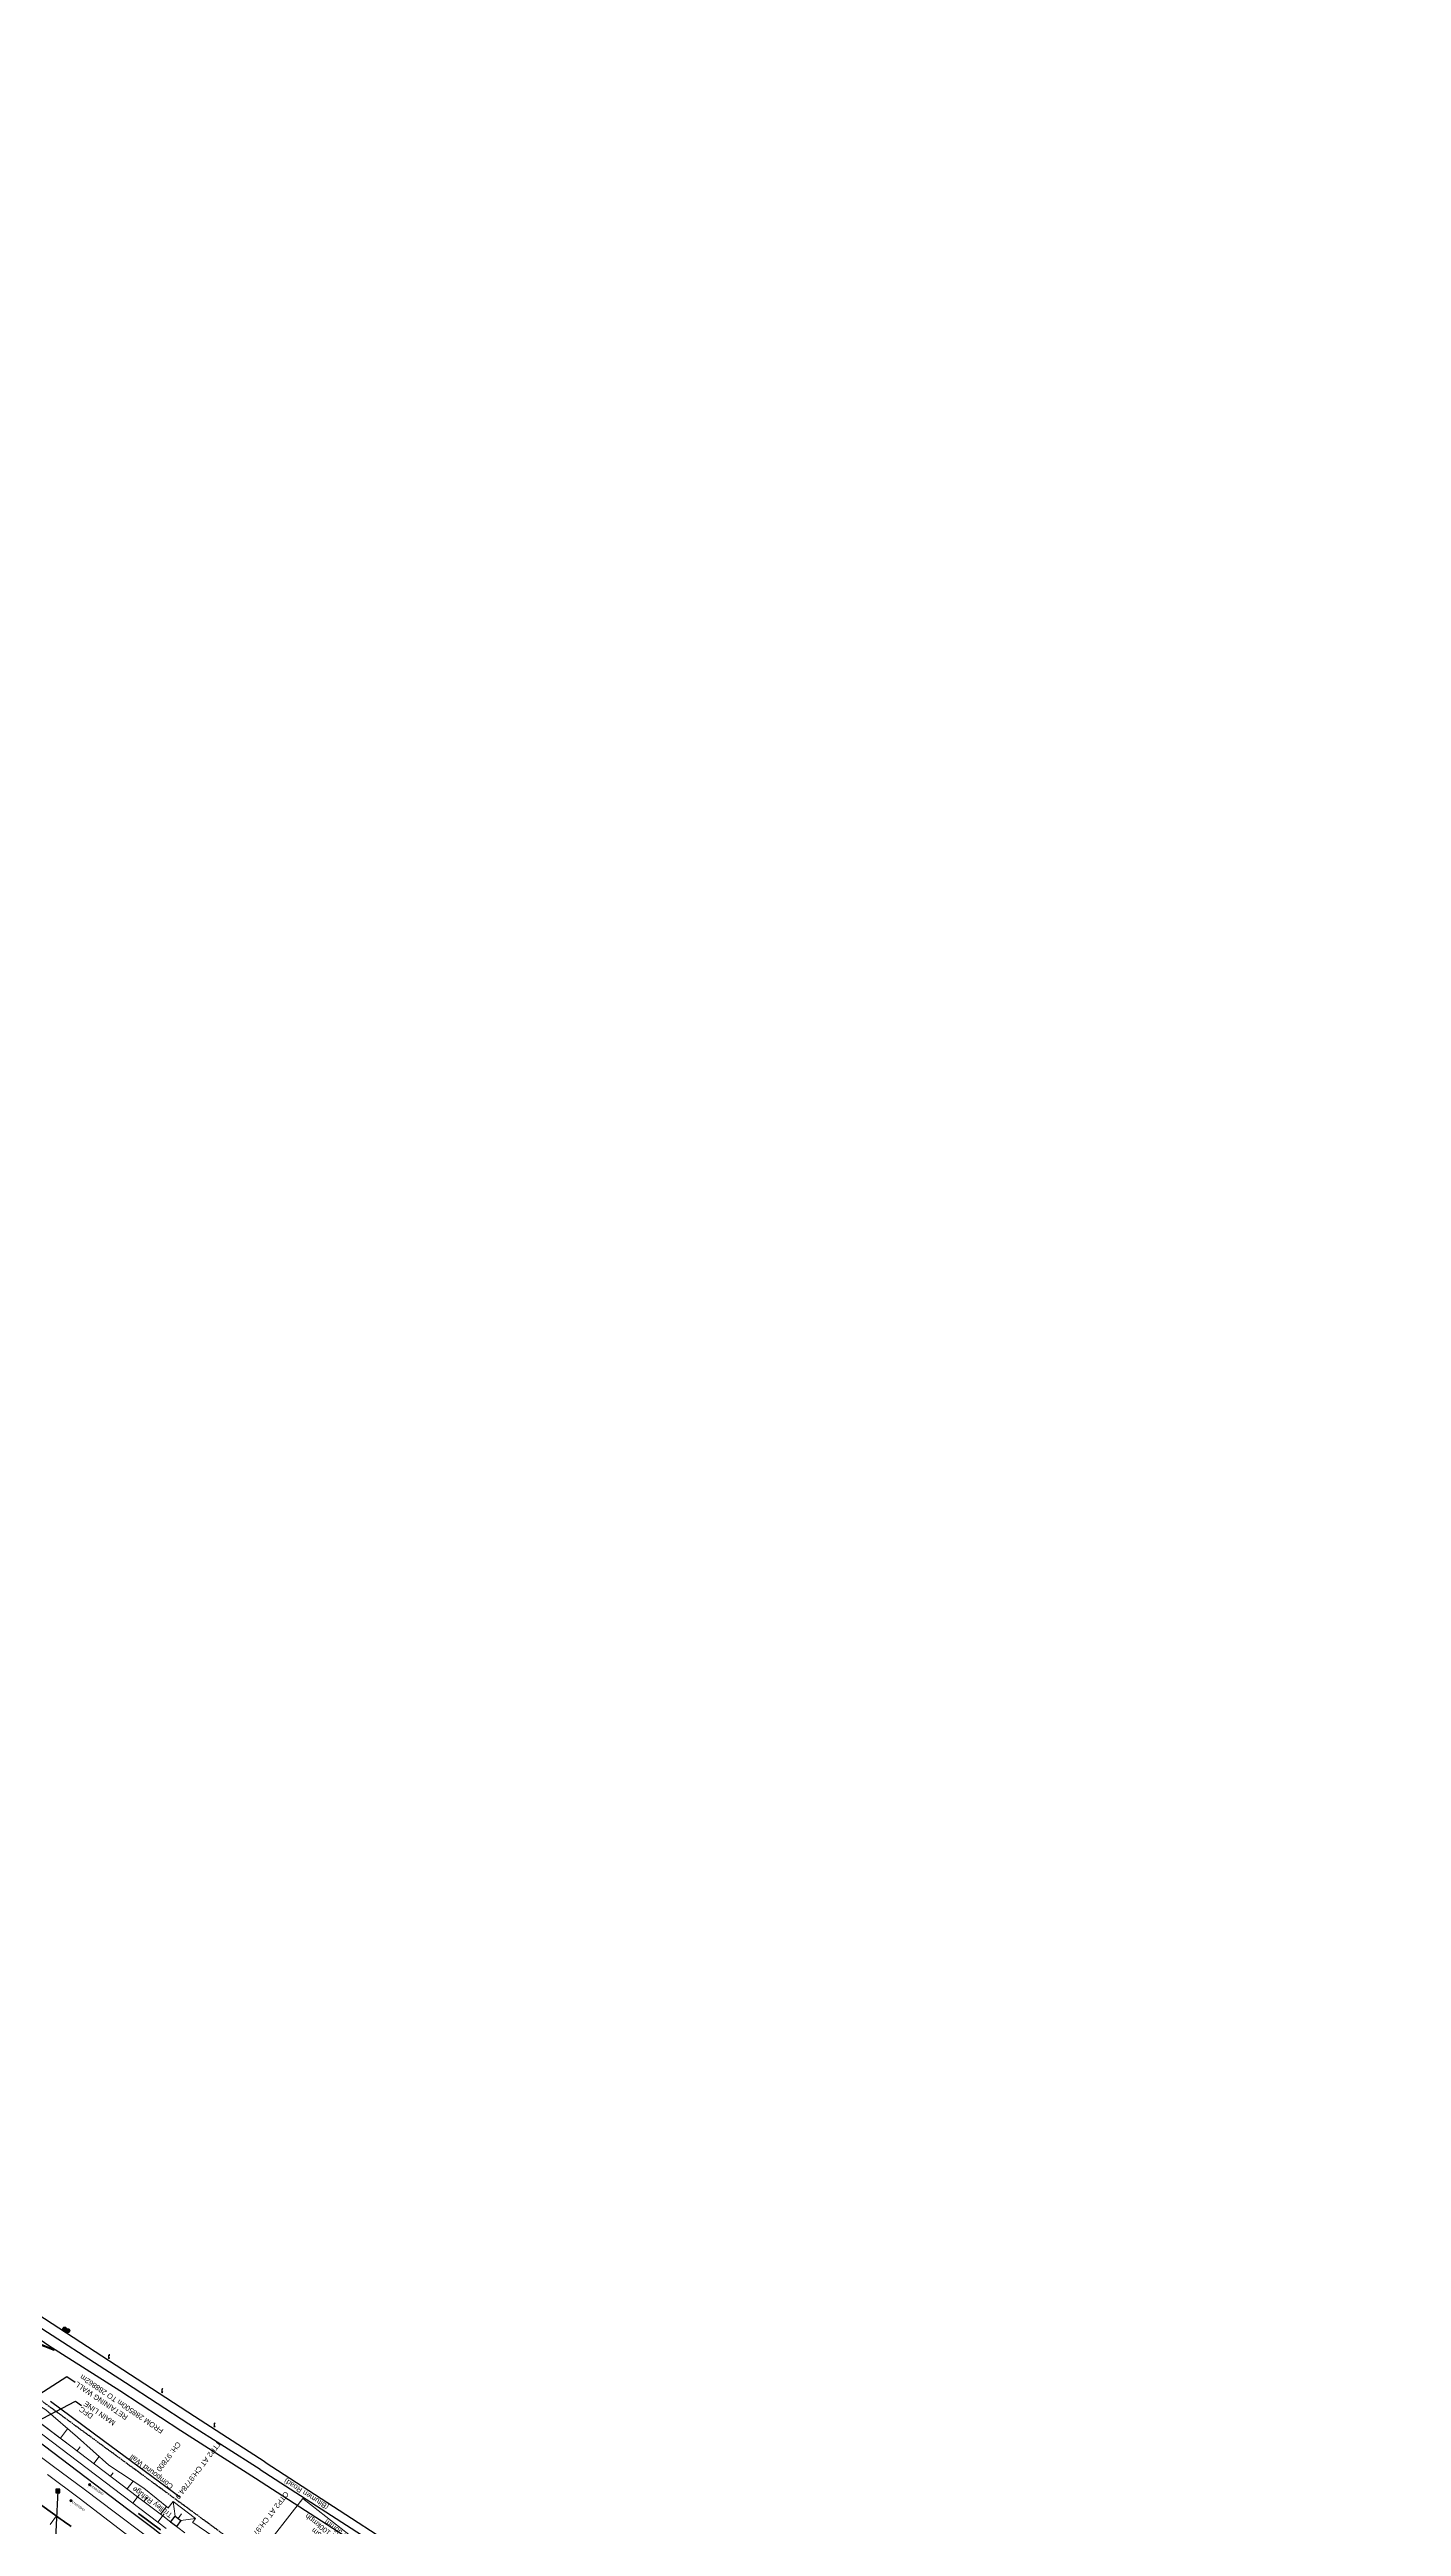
# Model space of a CAD drawing. Header units: metres. Extents: x 644418 to 1306172, y 3366650 to 6747308.
# Drawn here: x 653838 to 654484, y 3373088 to 3374270 of the extents above; entities that cross this region are included whole.
import ezdxf
from ezdxf.enums import TextEntityAlignment as Align

# ---------------------------------------------------------------- set-up
doc = ezdxf.new("R2010")
doc.units = ezdxf.units.M
doc.header["$MEASUREMENT"] = 0
doc.linetypes.add('CENTER', pattern=[2, 1.25, -0.25, 0.25, -0.25])
doc.linetypes.add('PHANTOM', pattern=[2.5, 1.25, -0.25, 0.25, -0.25, 0.25, -0.25])
doc.layers.get('Defpoints').update_dxf_attribs({"lineweight": 0})
for name, color, linetype in [('Bench_Mark', 7, 'Continuous'), ('C-ROAD-CNTR-N', 92, 'Continuous'), ('COMPOUND_WALL', 251, 'Continuous'), ('DFCC Boundary', 6, 'CENTER'), ('Dimension', 10, 'Continuous'), ('FOOTPATH', 251, 'Continuous'), ('LAMP_POST', 7, 'Continuous'), ('Manhole', 251, 'Continuous'), ('PROPOSED DFCC FORMATION LINE', 187, 'Continuous'), ('STYLEREMARK', 251, 'Continuous'), ('SUB_ROAD_CENTRE', 34, 'Continuous'), ('SUB_ROAD_EDGE', 34, 'Continuous'), ('TOPO_TEXT', 251, 'Continuous'), ('Trolley Refuse', 10, 'Continuous')]:
    doc.layers.add(name, color=color, linetype=linetype)
for name, color, linetype, lineweight in [('Cardinal_Leader', 10, 'Continuous', 0), ('Existing IR Track', 143, 'Continuous', 0), ('OHE MAST', 8, 'Continuous', 0), ('OHE MAST TEXT', 8, 'Continuous', 0), ('Prop TPTC Connecting line', 10, 'Continuous', 0), ('Proposed Chainage', 10, 'Continuous', 0), ('Proposed Curve_Details', 10, 'Continuous', 0), ('PROPOSED DFC TRACK', 1, 'Continuous', 0), ('PROPOSED DFCC TOE LINE', 239, 'Continuous', 0), ('PROPOSED DFCC TOE SLOPES', 239, 'Continuous', 0), ('PROPOSED DFCC TRACK', 1, 'Continuous', 0), ('PROPOSED RETAINING WALL', 154, 'Continuous', 30), ('Proposed TPTC Chainages', 1, 'Continuous', 0)]:
    doc.layers.add(name, color=color, linetype=linetype, lineweight=lineweight)
doc.styles.add('ROMANS', font='romans.shx')
doc.styles.get("Standard").update_dxf_attribs({"font": 'arial.ttf'})
doc.styles.add('Style-Arial', font='arial.ttf')
doc.dimstyles.new('DIM', dxfattribs={"dimtxt": 2.5, "dimasz": 2.5, "dimexe": 0.18, "dimexo": 0.0625, "dimgap": 0.09, "dimtad": 0, "dimtih": 1, "dimtoh": 1, "dimdec": 3, "dimzin": 0, "dimdsep": 46, "dimtxsty": 'Standard', "dimcen": 0.09, "dimadec": 0, "dimazin": 0, "dimtfac": 1, "dimtdec": 3, "dimtofl": 0, "dimtmove": 0, "dimatfit": 3, "dimfxl": 1, "dimtolj": 1, "dimtzin": 0, "dimarcsym": 0})
doc.dimstyles.new('ISO-25', dxfattribs={"dimtxt": 2.5, "dimasz": 2.5, "dimexe": 1.25, "dimexo": 0.625, "dimtad": 1, "dimtxsty": 'Standard', "dimcen": 2.5, "dimadec": 0, "dimazin": 0, "dimtfac": 1, "dimtmove": 0, "dimatfit": 3, "dimfxl": 1, "dimarcsym": 0})

# ---------------------------------------------------------------- blocks, each defined once
blk = doc.blocks.new('LP')
for points in [[(0, 0), (0, 1.5)], [(0.3, 1.3), (0.4, 1.3)]]:
    blk.add_lwpolyline(points)
for centre, radius, start, end in [((0.1, 1), 0.519, 57.6425, 97.3165), ((0.3, 1.3), 0.094, 11.7012, 168.0476)]:
    blk.add_arc(centre, radius, start, end)
at = {"extrusion": (0, 0, -1)}
blk.add_ellipse((0, 0), major_axis=(0.308, 0), ratio=0.400495, dxfattribs=at)
blk.add_ellipse((0.3, 1.4), major_axis=(0.0017, 0.0438), ratio=0.461056, start_param=1.74022, end_param=4.575836)
blk = doc.blocks.new('MHC')
at = {"layer": 'Manhole'}
for radius in [0.977, 0.688]:
    blk.add_circle((0, 0), radius, dxfattribs=at)
at = {"layer": 'Manhole', "linetype": 'PHANTOM', "style": 'ROMANS', "width": 0.9}
blk.add_text('MH', height=0.55, dxfattribs=at).set_placement((0, -0.3), align=Align.CENTER)
blk = doc.blocks.new('BM')
blk.add_hatch(color=256).paths.add_polyline_path([(-0.9, 0.9), (-0.9, -0.9), (0.9, -0.9), (0.9, 0.9)])
for p, q in [((0.9, 0.9), (-0.9, 0.9)), ((-0.9, 0.9), (-0.9, -0.9)), ((0.9, -0.9), (0.9, 0.9)), ((-0.9, -0.9), (0.9, -0.9))]:
    blk.add_line(p, q)
blk = doc.blocks.new('OHE MAST')
h = blk.add_hatch(color=256)
edge = h.paths.add_edge_path()
edge.add_arc((0, 0), 0.514, 0, 360)
at = {"const_width": 0.01, "flags": 128}
for points in [[(1.5, 3.5), (1.5, 2), (-1.5, 2), (-1.5, 3.5)], [(0, 2), (0, 0)]]:
    blk.add_lwpolyline(points, dxfattribs=at)
blk.add_circle((0, 0), 0.514)
blk = doc.blocks.new('*D1964')
at = {"layer": 'Defpoints', "color": 0, "transparency": 16777216}
for p in [(653096.7, 3373669.9), (653096.7, 3373669.9), (653078.8, 3373645.7)]:
    blk.add_point(p, dxfattribs=at)
at = {"layer": 'Dimension', "color": 0, "lineweight": -2, "transparency": 16777216}
for p, q in [((653080.3, 3373647.8), (653095.2, 3373667.9)), ((653096.7, 3373669.9), (653096.8, 3373669.8)), ((653078.9, 3373645.7), (653079, 3373645.6))]:
    blk.add_line(p, q, dxfattribs=at)
at = {"layer": 'Dimension', "color": 0, "transparency": 16777216}
for points in [[(653094.9, 3373668.2), (653095.5, 3373667.7), (653096.7, 3373669.9)], [(653080, 3373648), (653080.6, 3373647.5), (653078.8, 3373645.7)]]:
    blk.add_solid(points, dxfattribs=at)
at = {"layer": 'Dimension', "color": 0, "lineweight": 0, "transparency": 16777216, "insert": (1306165.2, 6747301.7), "char_height": 2.5, "attachment_point": 5, "rotation": 144}
blk.add_mtext('\\A1;30.079 m', dxfattribs=at)

msp = doc.modelspace()

# ---------------------------------------------------------------- linework, layer by layer
at = {"layer": 'C-ROAD-CNTR-N', "color": 190, "linetype": 'Continuous', "lineweight": 50, "flags": 128}
for points in [[(653840.9743, 3373093.4132), (653741.1307, 3373164.969)], [(653848.8391, 3373087.7752), (653847.5285, 3373088.7151), (653846.2178, 3373089.6549), (653844.907, 3373090.5946), (653843.5961, 3373091.5341), (653842.2852, 3373092.4737), (653840.9743, 3373093.4132)]]:
    msp.add_lwpolyline(points, dxfattribs=at)
at = {"layer": 'Cardinal_Leader', "linetype": 'Continuous', "lineweight": 0, "flags": 128}
msp.add_lwpolyline([(653890.1959, 3373089.8846), (653893.2196, 3373093.8666)], dxfattribs=at)
at = {"layer": 'COMPOUND_WALL', "linetype": 'Continuous'}
msp.add_polyline3d([(653900.663, 3373101.767, 268.358), (653864.224, 3373128.714, 268.681), (653838.939, 3373147.475, 268.128)], dxfattribs=at)
at = {"layer": 'DFCC Boundary', "ltscale": 0.5, "flags": 128}
msp.add_lwpolyline([(655695.597, 3371812.1897), (655640.8822, 3371912.823), (655580.0449, 3371996.7158), (655509.7792, 3372062.0857), (655426.9534, 3372113.9756), (655342.6069, 3372167.9462), (655257.8854, 3372221.2222), (655173.2688, 3372275.363), (655087.3459, 3372327.2788), (655002.8598, 3372380.6107), (654914.5097, 3372429.9473), (654741.1355, 3372529.4419), (654650.033, 3372576.4159), (654568.6995, 3372626.155), (654571.9877, 3372630.6369), (654391.4686, 3372756.327), (654377.1337, 3372736.8494), (654004.4289, 3373016.6995), (654007.7887, 3373020.6424), (653690.5739, 3373253.6486), (653690.5425, 3373253.6059), (653433.8132, 3373453.1485), (653440.7668, 3373462.5592), (653208.8394, 3373636.5534), (653216.1698, 3373646.5105), (653142.1983, 3373700.8896), (653053.6963, 3373771.1122), (652994.4341, 3373810.5255), (652929.3691, 3373859.5713), (652860.9168, 3373902.1103), (652749.6028, 3373984.4705), (652631.2396, 3374070.7175), (652636.2281, 3374078.1704), (652537.912, 3374145.7283), (652392.904, 3374241.2711), (652388.7719, 3374235.6812), (652308.569, 3374304.8076), (652315.9256, 3374314.7669), (652103.9815, 3374448.7876), (652083.1937, 3374464.1943), (652072.7494, 3374471.9329), (652052.3219, 3374487.0684), (652038.1897, 3374497.5387), (652024.0173, 3374508.0388), (652009.8347, 3374518.5254), (651995.6683, 3374529), (651981.7515, 3374539.2836), (651967.8828, 3374549.5317), (651954.6903, 3374559.2866), (651941.4997, 3374569.04), (651923.9377, 3374582.0168), (651906.3215, 3374595.0337), (651892.0868, 3374605.5547), (651877.7985, 3374616.1153), (651861.6288, 3374628.0564), (651845.5071, 3374639.9619), (651829.5757, 3374651.7544), (651824.7911, 3374655.296), (651813.6747, 3374663.5244), (651797.4592, 3374675.4968), (651792.6217, 3374679.0685), (651809.3453, 3374701.6999), (651798.0335, 3374710.0518), (651782.3495, 3374721.6444), (651766.6655, 3374733.2369), (651750.5163, 3374745.1875), (651734.3118, 3374757.179), (651717.3274, 3374769.6994), (651700.4625, 3374782.1317), (651684.6001, 3374793.8578), (651668.5938, 3374805.6902), (651652.6806, 3374817.4203), (651636.8173, 3374829.1137), (651620.9269, 3374840.8662), (651604.9647, 3374852.6718), (651588.7459, 3374864.6312), (651572.5882, 3374876.5455), (651556.6943, 3374888.2868), (651540.8409, 3374899.9983), (651524.5553, 3374912.0488), (651508.2568, 3374924.109), (651492.7938, 3374935.5157), (651477.3997, 3374946.8715), (651461.3291, 3374958.7436), (651445.2311, 3374970.6359), (651429.3555, 3374982.3615), (651413.4375, 3374994.1184), (651396.6322, 3375006.522), (651379.7761, 3375018.963), (651363.6644, 3375030.8565), (651352.7728, 3375038.8965), (651331.6522, 3375054.4784), (651315.7738, 3375066.1947), (651299.7306, 3375078.0412), (651283.6239, 3375089.9346), (651273.9044, 3375097.1057), (651264.2377, 3375104.2378), (651243.4187, 3375119.6324), (651222.5077, 3375135.095), (651201.5462, 3375150.5784), (651180.4926, 3375166.1298), (651161.7365, 3375179.9701), (651143.0969, 3375193.7244), (651126.6442, 3375205.9373), (651110.0563, 3375218.2505), (651088.7204, 3375233.9244), (651067.5473, 3375249.4788), (651049.4448, 3375262.8672), (651031.0656, 3375276.4601), (651013.3004, 3375289.5618), (650995.6557, 3375302.5748), (650975.556, 3375317.4171), (650955.4878, 3375332.2363), (650948.8014, 3375337.1771), (650951.4372, 3375340.7501), (650937.0874, 3375351.3535), (650916.0918, 3375366.8677), (650897.9224, 3375380.2929), (650879.805, 3375393.6796), (650866.8386, 3375403.2309), (650853.9116, 3375412.7532), (650835.5886, 3375426.289), (650817.2946, 3375439.8035), (650797.968, 3375454.1206), (650778.7222, 3375468.3781), (650760.7655, 3375481.6337), (650742.8011, 3375494.8949), (650723.0807, 3375509.4255), (650703.3693, 3375523.9495), (650688.6613, 3375534.8372), (650673.8463, 3375545.804), (650653.7938, 3375560.6295), (650633.6894, 3375575.4932), (650612.6421, 3375591.0542), (650592.0153, 3375606.3042), (650570.0328, 3375622.5591), (650548.5001, 3375638.4814), (650530.5234, 3375651.793), (650512.3606, 3375665.2423), (650494.7465, 3375678.2665), (650476.9008, 3375691.462), (650459.2976, 3375704.4721), (650441.3132, 3375717.7633), (650427.1261, 3375728.1319), (650413.8099, 3375737.864), (650402.677, 3375746.2697), (650389.8486, 3375755.6668), (650377.7322, 3375764.5425), (650360.7275, 3375777.1141), (650343.7744, 3375789.6482), (650325.0342, 3375803.5254), (650306.3109, 3375817.39), (650287.6225, 3375831.2124), (650268.717, 3375845.1957), (650250.337, 3375858.8009), (650231.8256, 3375872.5033), (650215.4559, 3375884.6355), (650199.261, 3375896.6381), (650189.9351, 3375903.5429), (650184.6476, 3375907.4517), (650170.3331, 3375918.0338), (650153.2211, 3375930.7288), (650135.9365, 3375943.5518), (650119.2313, 3375955.9159), (650102.3769, 3375968.3905), (650085.2738, 3375981.0461), (650068.2078, 3375993.6742), (650052.7787, 3376005.1011), (650037.4384, 3376016.4621), (650022.1728, 3376027.766), (650006.9632, 3376039.0283), (649974.7512, 3376062.8762), (649961.4537, 3376072.7117), (649948.2091, 3376082.508), (649944.476, 3376085.2722), (649918.728, 3376050.5341), (649909.4316, 3376057.4177), (649896.4092, 3376067.0604), (649893.7832, 3376069.0128), (649891.1645, 3376070.9437), (649888.4639, 3376072.9569), (649875.744, 3376082.3694), (649867.5551, 3376088.4016), (649853.4118, 3376098.8745), (649839.2513, 3376109.3603), (649829.0749, 3376116.9005), (649827.2194, 3376118.2675), (649818.0867, 3376125.0366), (649808.8566, 3376131.8779), (649793.2502, 3376143.4201), (649777.6288, 3376154.9733), (649763.6321, 3376165.3144), (649749.5741, 3376175.7007), (649733.9228, 3376187.2754), (649718.3343, 3376198.8036), (649705.3241, 3376208.4391), (649692.3703, 3376218.0327), (649678.0208, 3376228.6769), (649663.5747, 3376239.3366), (649646.4625, 3376252.0623), (649634.6272, 3376260.744), (649624.9192, 3376267.9946), (649615.0208, 3376275.3876), (649599.9831, 3376286.4834), (649588.9857, 3376294.598), (649590.032, 3376296.0132), (649586.1685, 3376298.8639), (649569.3593, 3376311.3207), (649552.641, 3376323.7102), (649537.2353, 3376335.0739), (649521.9792, 3376346.327), (649506.2408, 3376358.0035), (649490.3575, 3376369.7875), (649475.7578, 3376380.5673), (649461.1933, 3376391.3211), (649445.4753, 3376402.9572), (649429.8494, 3376414.5253), (649414.4906, 3376425.9209), (649378.3483, 3376452.6365), (649368.4603, 3376459.9984), (649352.6509, 3376471.6682), (649336.6992, 3376483.4434), (649322.3941, 3376494.1037), (649307.6557, 3376505.0862), (649290.8736, 3376517.4208), (649273.972, 3376529.8435), (649258.1992, 3376541.4854), (649242.2966, 3376553.2232), (649226.5432, 3376564.8634), (649210.8826, 3376576.435), (649195.2207, 3376588.0769), (649179.5326, 3376599.7383), (649164.9134, 3376610.5118), (649150.5177, 3376621.1205), (649135.415, 3376632.3287), (649120.2337, 3376643.5954), (649107.8929, 3376652.6743), (649095.5927, 3376661.7234), (649079.5687, 3376673.5769), (649063.4846, 3376685.4748), (649046.5651, 3376697.9756), (649029.6506, 3376710.4727), (649013.3465, 3376722.5351), (648996.9805, 3376734.6431), (648980.3936, 3376746.8979), (648963.6626, 3376759.259), (648946.7453, 3376771.7643), (648929.6945, 3376784.3682), (648913.5118, 3376796.3614), (648897.2206, 3376808.435), (648876.2496, 3376823.9678), (648855.1325, 3376839.6089), (648839.3985, 3376851.2044), (648823.6596, 3376862.8037), (648806.187, 3376875.7235), (648788.7814, 3376888.5937), (648772.4766, 3376900.6763), (648756.1277, 3376912.7915), (648748.6058, 3376918.3049), (648733.321, 3376929.6306), (648718.1841, 3376940.8501), (648694.1574, 3376958.9078), (648686.9154, 3376964.1595), (648685.9321, 3376964.8321), (648667.95, 3376978.2197), (648649.3198, 3376992.1471), (648633.5557, 3377003.8368), (648617.684, 3377015.6038), (648613.3865, 3377018.7718), (648613.1308, 3377018.4261), (648605.39, 3377024.1325), (648593.439, 3377032.9404), (648576.5994, 3377045.3816), (648559.8787, 3377057.7351), (648542.9247, 3377070.3132), (648525.9483, 3377082.908), (648511.3109, 3377093.7409), (648496.5572, 3377104.6599), (648477.562, 3377118.7172), (648458.5464, 3377132.7896), (648451.3349, 3377138.2101), (648435.5918, 3377149.862), (648422.1096, 3377159.9046), (648408.3664, 3377170.0637), (648394.6863, 3377180.1761), (648381.6588, 3377189.818), (648368.6059, 3377199.4787), (648354.1188, 3377210.196), (648339.6473, 3377220.9017), (648325.8166, 3377231.1386), (648311.9735, 3377241.3853), (648297.2469, 3377252.2824), (648283.6168, 3377262.3688), (648282.6002, 3377260.9951), (648281.5015, 3377261.8082), (648268.446, 3377271.4578), (648255.3849, 3377281.1115), (648243.3023, 3377290.0413), (648231.5826, 3377298.7116), (648230.1246, 3377299.843), (648216.137, 3377310.1827), (648202.3989, 3377320.3379), (648187.9045, 3377331.0225), (648173.4524, 3377341.7035), (648159.964, 3377351.7009), (648146.3755, 3377361.7726), (648132.3698, 3377372.1252), (648118.3132, 3377382.5155), (648104.5683, 3377392.6752), (648090.8453, 3377402.8186), (648079.0331, 3377411.5788), (648067.1746, 3377420.3734), (648052.1864, 3377431.461), (648037.1291, 3377442.5999), (648023.4384, 3377452.7367), (648009.6421, 3377462.9518), (647998.5681, 3377471.1475), (647977.6651, 3377486.6371), (647970.8013, 3377491.7424), (647954.3046, 3377504.0127), (647940.5645, 3377514.1537), (647927.1436, 3377524.0583), (647912.5029, 3377534.9198), (647897.7662, 3377545.8524), (647883.3488, 3377556.5286), (647868.9785, 3377567.1699), (647855.3948, 3377577.2425), (647841.7032, 3377587.3948), (647828.8284, 3377596.8277), (647815.9828, 3377606.2395), (647798.869, 3377618.9232), (647787.996, 3377626.9816), (647769.1212, 3377640.9619), (647756.6675, 3377650.183), (647742.624, 3377660.5991), (647728.5049, 3377671.0713), (647713.635, 3377682.0926), (647698.699, 3377693.1628), (647681.9918, 3377705.517), (647665.4025, 3377717.7839), (647652.0515, 3377727.6811), (647638.8028, 3377737.5025), (647625.2604, 3377747.546), (647611.724, 3377757.585), (647601.846, 3377764.9047), (647586.5632, 3377776.2354), (647574.9107, 3377784.8659), (647552.1318, 3377801.7377), (647544.5766, 3377807.3492), (647531.2096, 3377817.2774), (647518.7824, 3377826.4783), (647506.3678, 3377835.6698), (647493.0662, 3377845.5438), (647479.7149, 3377855.4547), (647466.3541, 3377865.3556), (647452.9886, 3377875.26), (647440.1702, 3377884.755), (647427.3392, 3377894.2595), (647421.9004, 3377898.2902), (647422.4016, 3377898.9655), (647413.1507, 3377905.8213), (647398.5546, 3377916.6386), (647385.2867, 3377926.4568), (647372.1159, 3377936.2032), (647357.4127, 3377947.1112), (647351.2811, 3377951.6601), (647330.0092, 3377967.4105), (647317.4471, 3377976.6964), (647304.414, 3377986.3606), (647291.335, 3377996.0589), (647278.7541, 3378005.3917), (647266.0777, 3378014.7954), (647252.9457, 3378024.4462), (647239.9839, 3378033.9719), (647225.7512, 3378044.5255), (647211.5179, 3378055.0796), (647196.511, 3378066.208), (647181.4966, 3378077.3419), (647167.7872, 3378087.5064), (647154.0498, 3378097.6917), (647140.7668, 3378107.5414), (647127.4862, 3378117.3893), (647113.2521, 3378127.9375), (647099.0375, 3378138.4713), (647085.0268, 3378148.8592), (647070.9977, 3378159.2608), (647056.5444, 3378169.9697), (647042.0873, 3378180.6814), (647027.5624, 3378191.4464), (647013.0728, 3378202.1851), (646999.864, 3378211.9684), (646986.6741, 3378221.7376), (646973.6148, 3378231.4185), (646960.4875, 3378241.1499), (646945.7953, 3378252.0414), (646931.0256, 3378262.9902), (646930.6274, 3378263.2852), (646951.9475, 3378292.0562)], dxfattribs=at)
at = {"layer": 'Existing IR Track', "flags": 128}
for points in [[(653823.359, 3373129.1813), (653840.4143, 3373116.5158), (653855.0014, 3373105.6831), (653869.8862, 3373094.3956), (653883.4506, 3373084.1069)], [(653837.5601, 3373112.6674), (653852.5684, 3373101.3812), (653866.9291, 3373090.4081), (653879.2122, 3373081.0115)]]:
    msp.add_lwpolyline(points, dxfattribs=at)
at = {"layer": 'FOOTPATH', "linetype": 'Continuous'}
msp.add_polyline3d([(653751.708, 3373166.987, 264.163), (653769.86, 3373190.606, 264.984), (653772.085, 3373193.172, 265.267), (653776.38, 3373196.39, 265.791), (653780.607, 3373197.874, 266.196), (653783.217, 3373197.186, 266.504), (653810.439, 3373184.362, 268.637), (653840.834, 3373172.35, 268.975), (653840.739, 3373171.795, 268.979), (653810.192, 3373183.855, 268.625), (653783.033, 3373196.699, 266.532), (653780.768, 3373197.304, 266.245), (653776.715, 3373195.922, 265.798), (653772.405, 3373192.725, 265.283), (653770.264, 3373190.312, 264.994), (653761.778, 3373179.078, 264.043), (653752.087, 3373166.67, 264.151)], dxfattribs=at)
at = {"layer": 'Prop TPTC Connecting line', "flags": 128}
msp.add_lwpolyline([(653841.7571, 3373092.8522), (653838.8444, 3373088.7882)], dxfattribs=at)
at = {"layer": 'Proposed Chainage', "linetype": 'Continuous', "lineweight": 0, "flags": 128}
msp.add_lwpolyline([(653881.1926, 3373102.9992), (653878.1688, 3373099.0171)], dxfattribs=at)
at = {"layer": 'Proposed Curve_Details'}
msp.add_lwpolyline([(653984.9677, 3373081.2113), (653964.1508, 3373054.5402), (653938.5469, 3373074.5242), (653959.3638, 3373101.1953)], close=True, dxfattribs=at)
at = {"layer": 'PROPOSED DFCC FORMATION LINE', "lineweight": 0, "flags": 128}
for points in [[(653903.113, 3373084.8439), (653896.3954, 3373089.9483), (653892.4939, 3373092.9109), (653880.4669, 3373102.0435), (653864.5385, 3373114.1385), (653848.6102, 3373126.2335), (653832.6819, 3373138.3284), (653816.7535, 3373150.4234), (653800.8252, 3373162.5184), (653784.8969, 3373174.6133), (653768.9685, 3373186.7083), (653753.0402, 3373198.8033), (653737.1119, 3373210.8982), (653721.1835, 3373222.9932), (653705.2552, 3373235.0882), (653689.3269, 3373247.1831), (653673.3985, 3373259.2781), (653657.4702, 3373271.3731), (653641.5419, 3373283.468), (653625.6135, 3373295.563), (653618.4663, 3373300.9901), (653609.6852, 3373307.658)], [(653887.8978, 3373086.8582), (653875.8708, 3373095.9908), (653859.9424, 3373108.0857), (653844.0141, 3373120.1807), (653828.0858, 3373132.2757), (653812.1574, 3373144.3706), (653796.2291, 3373156.4656), (653780.3008, 3373168.5606), (653764.3725, 3373180.6555), (653748.4441, 3373192.7505), (653732.5158, 3373204.8455), (653716.5875, 3373216.9404), (653700.6591, 3373229.0354), (653684.7308, 3373241.1304), (653668.8025, 3373253.2253), (653652.8741, 3373265.3203), (653636.9458, 3373277.4153), (653621.0175, 3373289.5102), (653613.8702, 3373294.9374)], [(653903.0828, 3373084.8041), (653896.3651, 3373089.9084), (653892.4637, 3373092.8711), (653880.4366, 3373102.0037), (653864.5083, 3373114.0987), (653848.58, 3373126.1936), (653832.6516, 3373138.2886)], [(653887.9281, 3373086.898), (653875.901, 3373096.0306), (653859.9727, 3373108.1255), (653844.0444, 3373120.2205), (653828.116, 3373132.3155)]]:
    msp.add_lwpolyline(points, dxfattribs=at)
at = {"layer": 'PROPOSED DFCC TOE LINE', "lineweight": 0}
msp.add_lwpolyline([(653771.5014, 3373189.8572), (653783.5959, 3373183.1186), (653787.9949, 3373178.6933), (653804.4069, 3373167.2353), (653819.6036, 3373154.1768), (653836.6486, 3373143.5524), (653851.7987, 3373130.4325), (653866.7879, 3373117.1008), (653883.5492, 3373106.1028), (653895.2827, 3373096.5836)], dxfattribs=at)
at = {"layer": 'PROPOSED DFCC TOE LINE', "lineweight": 0, "flags": 128}
for points in [[(653895.1421, 3373096.6977), (653897.4421, 3373099.7246), (653908.1394, 3373091.5965), (653906.7577, 3373089.778)], [(653898.392, 3373092.764), (653897.4421, 3373099.7246)], [(653901.1788, 3373090.6465), (653908.1394, 3373091.5965)], [(653906.7577, 3373089.778), (653906.8328, 3373089.7362), (653916.4018, 3373083.1859), (653917.8309, 3373082.1383), (653927.5747, 3373072.8808), (653931.1476, 3373069.4711), (653939.6163, 3373066.2021), (653948.6478, 3373059.3094), (653950.1492, 3373057.5647), (653960.1649, 3373048.2742), (653963.2744, 3373045.455), (653969.6813, 3373038.3683), (653978.4941, 3373032.3822), (653980.7613, 3373030.8361), (653991.766, 3373023.2197), (653994.9999, 3373020.9575), (654002.6234, 3373015.4359), (654010.8722, 3373008.7761), (654026.2536, 3372995.9882), (654040.891, 3372982.2734), (654052.9184, 3372971.4783)]]:
    msp.add_lwpolyline(points, dxfattribs=at)
at = {"layer": 'PROPOSED DFCC TOE SLOPES', "linetype": 'Continuous', "lineweight": 0, "flags": 128}
for points in [[(653843.6583, 3373129.9308), (653847.1175, 3373134.4864)], [(653851.6225, 3373123.8833), (653853.1422, 3373125.8846)], [(653859.5867, 3373117.8358), (653862.1564, 3373121.2201)], [(653867.5508, 3373111.7884), (653868.7702, 3373113.3942)], [(653875.515, 3373105.7409), (653878.3702, 3373109.501)], [(653883.4792, 3373099.6934), (653884.9983, 3373101.694)], [(653891.4433, 3373093.6459), (653894.2873, 3373097.3912)], [(653891.4437, 3373093.6456), (653894.2882, 3373097.3905)], [(653899.7854, 3373091.7053), (653901.459, 3373093.9086)]]:
    msp.add_lwpolyline(points, dxfattribs=at)
at = {"layer": 'PROPOSED DFCC TRACK', "color": 12, "flags": 128}
msp.add_lwpolyline([(653894.1779, 3373086.8607), (653890.1959, 3373089.8846), (653472.2157, 3373407.2722)], dxfattribs=at)
at = {"layer": 'PROPOSED RETAINING WALL', "flags": 128}
msp.add_lwpolyline([(653980.6615, 3373014.7037), (653972.8627, 3373020.9449), (653970.7293, 3373022.6476), (653962.4409, 3373029.2419), (653955.0784, 3373035.067), (653951.802, 3373037.6488), (653941.1307, 3373046.0143), (653939.3588, 3373047.3969), (653930.427, 3373054.3383), (653923.569, 3373059.6367), (653919.6911, 3373062.6208), (653909.1143, 3373070.7194), (653907.7096, 3373071.7913), (653898.5131, 3373078.7941), (653891.7988, 3373083.8959), (653887.8978, 3373086.8582), (653875.8708, 3373095.9908), (653859.9424, 3373108.0857), (653844.0141, 3373120.1807), (653828.0858, 3373132.2757), (653812.1574, 3373144.3706), (653796.2291, 3373156.4656), (653790.108, 3373161.1135), (653772.3366, 3373174.608)], dxfattribs=at)
at = {"layer": 'STYLEREMARK'}
msp.add_line((653842.41, 3373104.82), (653840.7967, 3373072.4626), dxfattribs=at)
at = {"layer": 'SUB_ROAD_CENTRE', "linetype": 'Continuous'}
for points in [[(653939.03, 3373115.035, 268.756), (653904.956, 3373136.751, 268.914), (653874.656, 3373156.415, 269.025), (653824.957, 3373188.627, 269.113), (653789.479, 3373211.694, 268.99), (653751.469, 3373236.462, 268.933), (653712.36, 3373261.813, 268.948), (653674.043, 3373286.603, 268.736), (653640.947, 3373308.114, 268.837), (653608.18, 3373329.331, 268.857), (653571.954, 3373352.8, 268.887), (653568.5561, 3373354.9991, 268.89)], [(653939.03, 3373115.035, 268.756), (654038.355, 3373050.869, 268.815), (654067.769, 3373027.1627, 268.8097)]]:
    msp.add_polyline3d(points, dxfattribs=at)
at = {"layer": 'SUB_ROAD_EDGE', "linetype": 'Continuous'}
for points in [[(653570.515, 3373350.045, 268.853), (653606.288, 3373325.22, 268.802), (653638.866, 3373305.021, 268.7), (653671.498, 3373282.924, 268.612), (653709.722, 3373257.484, 268.738), (653743.424, 3373235.952, 268.842), (653748.528, 3373232.602, 268.84), (653786.976, 3373207.873, 268.843), (653823.016, 3373184.681, 268.933), (653838.122, 3373174.24, 268.879), (653871.957, 3373152.717, 268.857), (653901.184, 3373133.7, 268.811), (653936.789, 3373110.912, 268.673)], [(653941.371, 3373118.603, 268.725), (653907.589, 3373140.404, 268.808), (653826.068, 3373193.5, 268.942), (653791.812, 3373215.729, 268.864), (653753.832, 3373240.056, 268.794), (653714.439, 3373265.803, 268.809), (653676.888, 3373290.618, 268.597), (653643.516, 3373311.864, 268.73), (653610.555, 3373333.503, 268.708), (653575.132, 3373356.241, 268.749)], [(653941.371, 3373118.603, 268.725), (654035.954, 3373057.181, 268.802), (654055.909, 3373042.251, 268.945)], [(653936.789, 3373110.912, 268.673), (654036.692, 3373046.292, 268.707), (654066.497, 3373020.553, 268.565)]]:
    msp.add_polyline3d(points, dxfattribs=at)
at = {"layer": 'Trolley Refuse'}
msp.add_lwpolyline([(653899.0614, 3373087.8597), (653896.2746, 3373089.9772), (653898.392, 3373092.764), (653901.1788, 3373090.6465)], close=True, dxfattribs=at)

# ---------------------------------------------------------------- block references
at = {"layer": 'Bench_Mark'}
msp.add_blockref('BM', (653842.41, 3373104.82, 268.806), dxfattribs=at)
at = {"layer": 'LAMP_POST', "linetype": 'Continuous'}
for p in [(653866.831, 3373168.281, 272.824), (653892.197, 3373151.995, 273.461), (653917.183, 3373135.617, 274.114)]:
    msp.add_blockref('LP', p, dxfattribs=at)
at = {"layer": 'Manhole', "linetype": 'Continuous'}
for p in [(653845.741, 3373182.005, 269.13), (653847.12, 3373181.33, 269.042)]:
    msp.add_blockref('MHC', p, dxfattribs=at)
at = {"layer": 'OHE MAST', "color": 2, "rotation": 143.3908318566117}
for p in [(653848.712, 3373100.134), (653857.586, 3373107.79)]:
    msp.add_blockref('OHE MAST', p, dxfattribs=at)

# ---------------------------------------------------------------- texts
at = {"layer": 'OHE MAST TEXT'}
for s, p in [('OHE288/23', (653852.2341, 3373097.5641)), ('OHE288/24', (653861.1081, 3373105.2201))]:
    msp.add_text(s, height=1, rotation=145, dxfattribs=at).set_placement(p, align=Align.MIDDLE_CENTER)
at = {"layer": 'Proposed Chainage', "lineweight": 0, "insert": (653890.2638, 3373114.5288), "char_height": 2.5, "attachment_point": 6, "rotation": 232.7892653, "line_spacing_factor": 0.6, "style": 'Style-Arial'}
msp.add_mtext('CH: 97800', dxfattribs=at)
at = {"layer": 'Proposed Curve_Details', "insert": (653983.692, 3373081.4584), "char_height": 2.5, "attachment_point": 7, "rotation": 142.0278312, "line_spacing_factor": 0.84, "style": 'Style-Arial'}
msp.add_mtext('Curve No: 106 (LH)\\PDegree: 0.499%%D\\PDelta:  1%%D32\'37"\\PRadius: 3500.0m\\PTTL: 67.2m\\PTRL: 40.0m\\PCCL: 54.3m\\PVmax: 100kmph\\PSE: 30mm', dxfattribs=at)
at = {"layer": 'PROPOSED DFC TRACK', "color": 10, "linetype": 'Continuous', "lineweight": -3, "ltscale": 5, "style": 'Style-Arial'}
for s, p in [('MAIN LINE', (653855.9028, 3373147.8959)), ('DFC', (653853.7136, 3373145.2053))]:
    msp.add_text(s, height=2.5, rotation=145.0513081, dxfattribs=at).set_placement(p, align=Align.RIGHT)
at = {"layer": 'PROPOSED RETAINING WALL', "insert": (653850.3399, 3373155.0917), "char_height": 2.5, "width": 64.065298, "attachment_point": 3, "rotation": 145.7790215}
msp.add_mtext('RETAINING WALL \\PFROM 288500m TO 288862m ', dxfattribs=at)
at = {"layer": 'Proposed TPTC Chainages', "lineweight": 0, "char_height": 2.5, "attachment_point": 6, "line_spacing_factor": 0.6, "style": 'Style-Arial'}
for s, insert, rotation in [('TTP2 AT CH:97784.9', (653899.2671, 3373101.4141), 232.7892653), ('CTP2 AT CH:97744.9', (653931.1457, 3373077.1116), 232.4618494)]:
    msp.add_mtext(s, dxfattribs=dict(at, insert=insert, rotation=rotation))
at = {"layer": 'SUB_ROAD_EDGE', "color": 8, "linetype": 'Continuous'}
msp.add_text('(Bitumen Road)', height=2.5, rotation=147.4898729, dxfattribs=at).set_placement((653971.951, 3373097.8322))
at = {"layer": 'TOPO_TEXT'}
msp.add_text('Compound Wall', height=2.5, rotation=142.8529014, dxfattribs=at).set_placement((653897.7464, 3373107.4284))
at = {"layer": 'Trolley Refuse', "style": 'Style-Arial'}
msp.add_text('Trolley Refuge', height=2.5, rotation=144, dxfattribs=at).set_placement((653897.4163, 3373093.7366))

# ---------------------------------------------------------------- dimensions: what is measured, and where the dimension line sits
at = {"layer": 'Dimension', "color": 190, "lineweight": 0}
dim = msp.add_linear_dim(base=(653096.6859, 3373669.9422), p1=(653078.8187, 3373645.7448), p2=(653096.6859, 3373669.9422), angle=53.5580972, dimstyle='DIM', override={"dimpost": ' m', "dimtmove": 2}, dxfattribs=at)
dim.commit()
dim.dimension.update_dxf_attribs({"geometry": '*D1964', "text_midpoint": (1306165.1567, 6747301.7006), "dimtype": 129, "text_rotation": 144})

# ---------------------------------------------------------------- leaders
at = {"layer": 'PROPOSED DFC TRACK', "color": 10, "linetype": 'Continuous', "lineweight": -3, "ltscale": 5}
msp.add_leader([(653829.1174, 3373136.2637), (653850.9, 3373147.6854), (653853.652, 3373145.6148)], dimstyle='ISO-25', override={"dimtxt": 3, "dimasz": 2.5, "dimgap": 0.625, "dimtad": 0, "dimdec": 3, "dimzin": 2, "dimtdec": 3}, dxfattribs=at)
at = {"layer": 'PROPOSED DFC TRACK', "linetype": 'Continuous', "lineweight": 0}
for points in [[(653880.9929, 3373094.0714), (653891.4156, 3373086.2149)], [(653891.4156, 3373086.2149), (653880.9929, 3373094.0714)]]:
    msp.add_leader(points, dimstyle='ISO-25', override={"dimtxt": 3, "dimasz": 2.5, "dimtad": 0, "dimdec": 3, "dimzin": 2, "dimtdec": 3}, dxfattribs=at)
at = {"layer": 'PROPOSED RETAINING WALL', "linetype": 'Continuous', "lineweight": 0, "ltscale": 5}
msp.add_leader([(653817.325, 3373140.5095), (653846.6556, 3373159.4791), (653850.6454, 3373156.7655)], dimstyle='ISO-25', override={"dimtxt": 3, "dimtad": 0, "dimdec": 3, "dimzin": 2, "dimtdec": 3}, dxfattribs=at)

doc.saveas('drawing.dxf')
